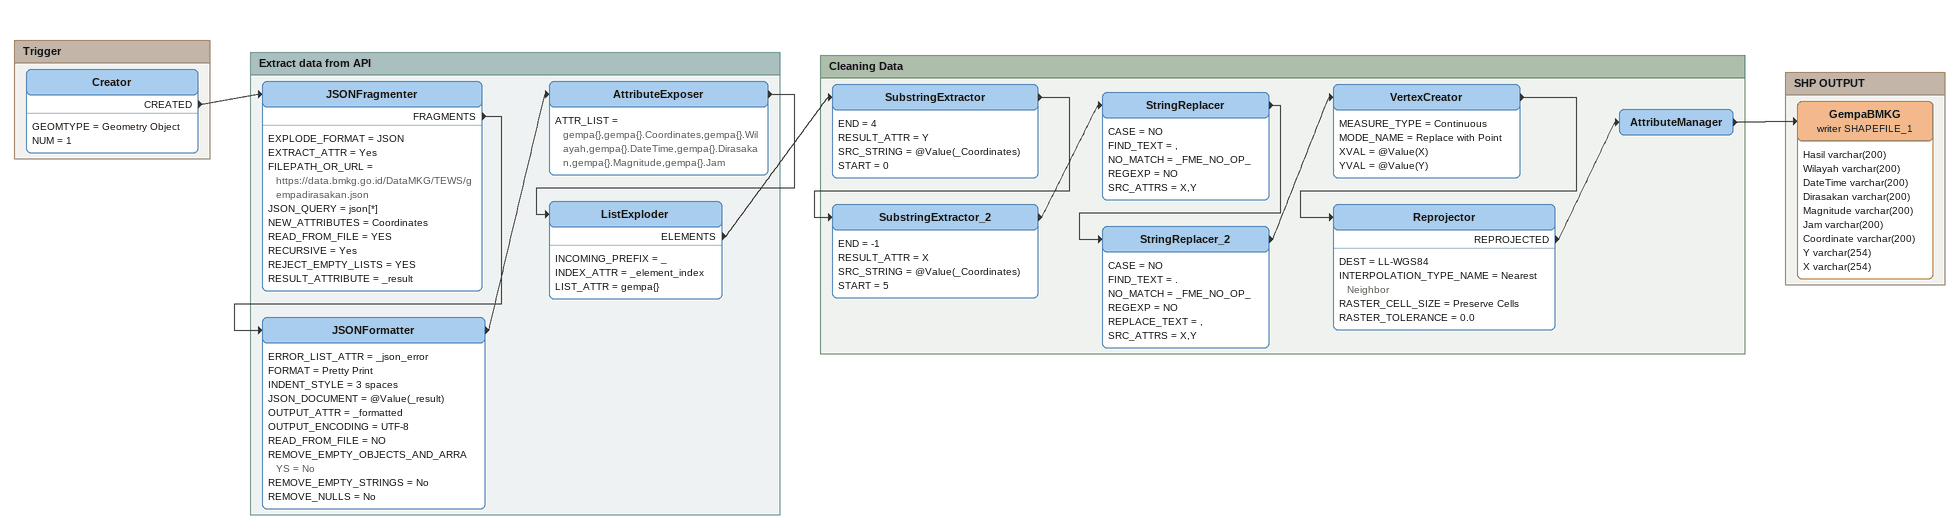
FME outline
Bookmark: Trigger
Creator
    GEOMTYPE = Geometry Object
    NUM = 1
    CREATED -> JSONFragmenter

Bookmark: Extract data from API
JSONFragmenter
    EXPLODE_FORMAT = JSON
    EXTRACT_ATTR = Yes
    FILEPATH_OR_URL = https://data.bmkg.go.id/DataMKG/TEWS/gempadirasakan.json
    JSON_QUERY = json[*]
    NEW_ATTRIBUTES = Coordinates
    READ_FROM_FILE = YES
    RECURSIVE = Yes
    REJECT_EMPTY_LISTS = YES
    RESULT_ATTRIBUTE = _result
    FRAGMENTS -> JSONFormatter
JSONFormatter
    ERROR_LIST_ATTR = _json_error
    FORMAT = Pretty Print
    INDENT_STYLE = 3 spaces
    JSON_DOCUMENT = @Value(_result)
    OUTPUT_ATTR = _formatted
    OUTPUT_ENCODING = UTF-8
    READ_FROM_FILE = NO
    REMOVE_EMPTY_OBJECTS_AND_ARRAYS = No
    REMOVE_EMPTY_STRINGS = No
    REMOVE_NULLS = No
    -> AttributeExposer
AttributeExposer
    ATTR_LIST = gempa{},gempa{}.Coordinates,gempa{}.Wilayah,gempa{}.DateTime,gempa{}.Dirasakan,gempa{}.Magnitude,gempa{}.Jam
    -> ListExploder
ListExploder
    INCOMING_PREFIX = _
    INDEX_ATTR = _element_index
    LIST_ATTR = gempa{}
    ELEMENTS -> SubstringExtractor

Bookmark: Cleaning Data
SubstringExtractor
    END = 4
    RESULT_ATTR = Y
    SRC_STRING = @Value(_Coordinates)
    START = 0
    -> SubstringExtractor_2
SubstringExtractor_2
    END = -1
    RESULT_ATTR = X
    SRC_STRING = @Value(_Coordinates)
    START = 5
    -> StringReplacer
StringReplacer
    CASE = NO
    FIND_TEXT = ,
    NO_MATCH = _FME_NO_OP_
    REGEXP = NO
    SRC_ATTRS = X,Y
    -> StringReplacer_2
StringReplacer_2
    CASE = NO
    FIND_TEXT = .
    NO_MATCH = _FME_NO_OP_
    REGEXP = NO
    REPLACE_TEXT = ,
    SRC_ATTRS = X,Y
    -> VertexCreator
VertexCreator
    MEASURE_TYPE = Continuous
    MODE_NAME = Replace with Point
    XVAL = @Value(X)
    YVAL = @Value(Y)
    -> Reprojector
Reprojector
    DEST = LL-WGS84
    INTERPOLATION_TYPE_NAME = Nearest Neighbor
    RASTER_CELL_SIZE = Preserve Cells
    RASTER_TOLERANCE = 0.0
    REPROJECTED -> AttributeManager
AttributeManager
    -> GempaBMKG (writer SHAPEFILE_1)

Bookmark: SHP OUTPUT
GempaBMKG (writer SHAPEFILE_1)
    attributes: Hasil varchar(200), Wilayah varchar(200), DateTime varchar(200), Dirasakan varchar(200), Magnitude varchar(200), Jam varchar(200), Coordinate varchar(200), Y varchar(254), X varchar(254)
